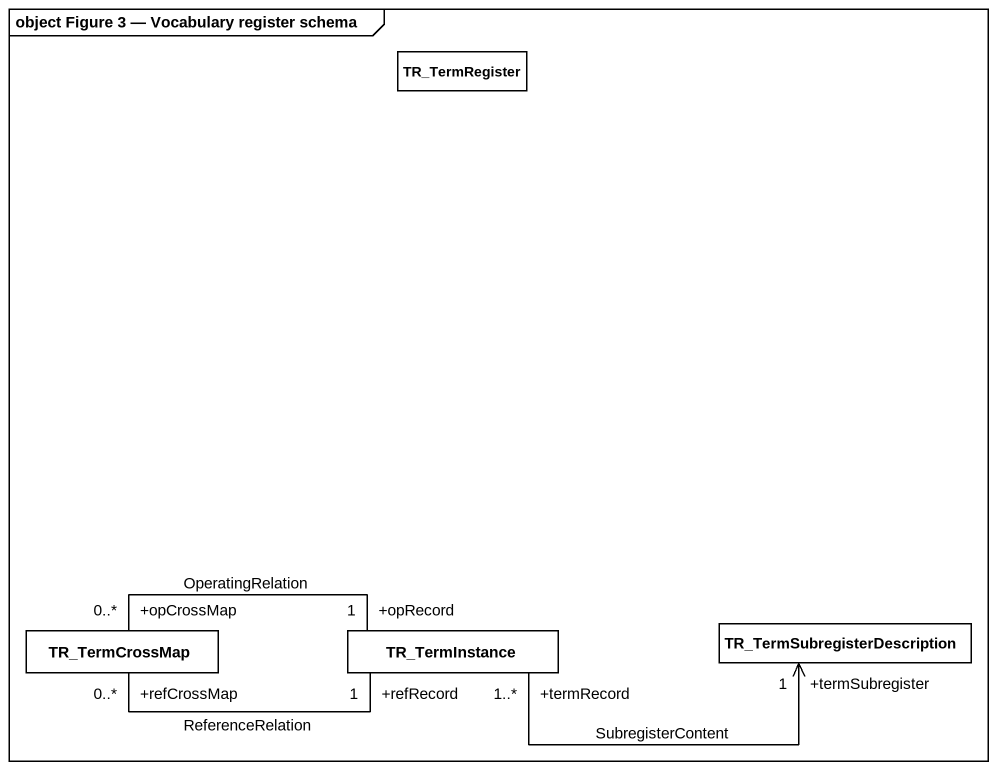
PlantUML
@startuml
mainframe object Figure 3 — Vocabulary register schema
hide circle
hide empty members
class TR_TermRegister
class TR_TermCrossMap
class TR_TermInstance
class "TR_TermSubregisterDescription" as TR_TermSubregisterDescriptio
TR_TermCrossMap "+opCrossMap\n0..*" -right- "+opRecord\n1" TR_TermInstance : OperatingRelation
TR_TermCrossMap "+refCrossMap\n0..*" -right- "+refRecord\n1" TR_TermInstance : ReferenceRelation
TR_TermInstance "+termRecord\n1..*" -right-> "+termSubregister\n1" TR_TermSubregisterDescriptio : SubregisterContent
@enduml
